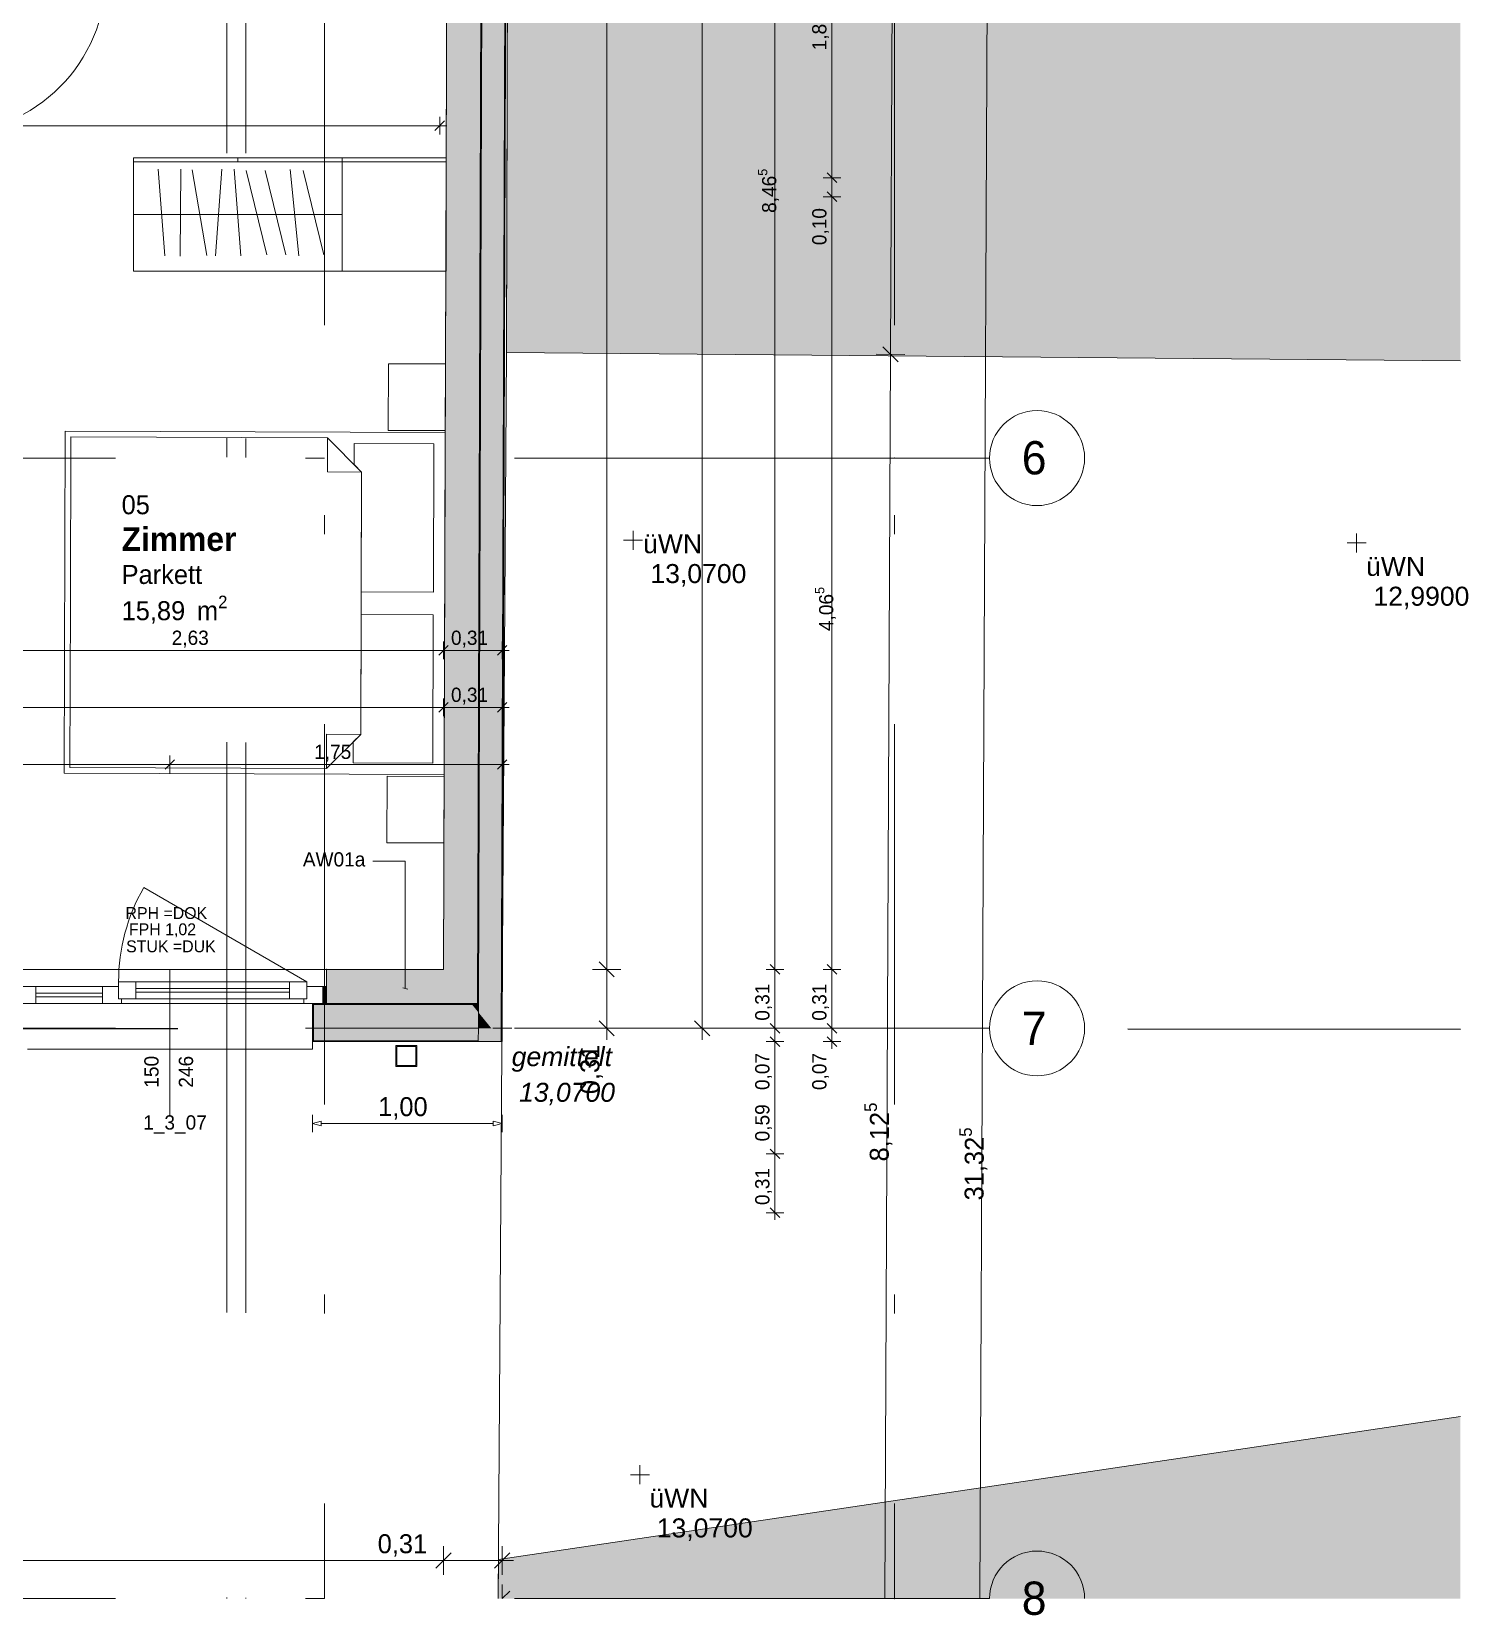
# Model space of a CAD drawing. Header units: metres. Extents: x -4 to 206, y -18 to 45.
# Drawn here: x 16.46 to 24.02, y -18.09 to -9.76 of the extents above; entities that cross this region are included whole.
import ezdxf

# ---------------------------------------------------------------- set-up
doc = ezdxf.new("R2010")
doc.units = ezdxf.units.M
doc.header["$MEASUREMENT"] = 0
for name, pattern in [('Achse', [0.004, 0.002, -0.001, 0, -0.001]), ('Baufluchtlinie', [0.013, 0.008, -0.005]), ('Schnittlinie', [0.006, 0.003, -0.0015, 0, -0.0015]), ('Strichlinie eng', [0.002, 0.0015, -0.0005]), ('Untersicht', [0.001, 0.0005, -0.0005])]:
    doc.linetypes.add(name, pattern=pattern)
for name, color, linetype in [('3._3.Stock PP STG1_1_000 Achsraster', 7, 'Continuous'), ('3._3.Stock PP STG1_1_110 Wand Aussen', 7, 'Continuous'), ('3._3.Stock PP STG1_1_130 Wand Innen', 7, 'Continuous'), ('3._3.Stock PP STG1_1_210 Decke', 7, 'Continuous'), ('3._3.Stock PP STG1_1_220 Bodenaufbau', 7, 'Continuous'), ('3._3.Stock PP STG1_1_510 Möblierung', 7, 'Continuous'), ('3._3.Stock PP STG1_1_611 Entwässerung', 7, 'Continuous'), ('3._3.Stock PP STG1_1_725 Nachbarbebauung', 7, 'Continuous'), ('3._3.Stock PP STG1_1_810 Raum', 7, 'Continuous'), ('3._3.Stock PP STG1_1_851 Marker Schnitt', 7, 'Continuous'), ('3._3.Stock PP STG1_1_910 Allgemein Lageplan Höhen', 7, 'Continuous'), ('3._3.Stock PP STG1_1_915 Allgemein Beschriftung.x', 7, 'Continuous'), ('3._3.Stock PP STG1_1_950 Polierplan Bemaßung', 7, 'Continuous'), ('3._3.Stock PP STG1_1_970 Brandschutz', 7, 'Continuous'), ('3._3.Stock PP STG1_1_Neubau_840 Baulinien', 7, 'Continuous')]:
    doc.layers.add(name, color=color, linetype=linetype)
doc.styles.add('ERSTELLTER_STIL_1', font='arial.ttf')
doc.styles.add('ERSTELLTER_STIL_2', font='')
doc.styles.add('ERSTELLTER_STIL_3', font='arialbi.ttf')
doc.styles.add('ERSTELLTER_STIL_6', font='')
doc.styles.get('ERSTELLTER_STIL_2').set_extended_font_data('Eurostile')
doc.styles.get('ERSTELLTER_STIL_6').set_extended_font_data('Eurostile', bold=True)
doc.linetypes.add('Grenze Grundstück', pattern='A,0,[1,415_260415_PP_VA_1_6 3 St1.Shx,S=0.00031746,R=0,X=0,Y=0],-0.04,0', length=0.04)

msp = doc.modelspace()

# ---------------------------------------------------------------- hatches: boundary and pattern name
at = {"layer": '3._3.Stock PP STG1_1_110 Wand Aussen', "linetype": 'Continuous', "lineweight": 13, "true_color": 0xff6400}
for points in [[(18.9298, -15.0639), (18.9802, 0.0639), (18.8598, -0.0832), (18.8103, -14.9168)], [(17.9911, -14.78), (17.9911, -14.87), (18.0111, -14.87), (18.0111, -14.78)], [(17.9411, -15), (18.8094, -15), (18.8097, -14.916), (18.7764, -14.875), (17.9411, -14.875)], [(18.7764, -14.875), (18.8053, -14.9106), (18.8054, -14.875)], [(18.8054, -14.875), (18.8053, -14.9106), (18.8103, -14.9168), (18.8104, -14.875)], [(18.8094, -15), (18.8779, -15), (18.8097, -14.916)], [(18.8094, -15), (17.9411, -15), (17.9411, -15.065), (18.8092, -15.065)], [(18.9288, -15.0626), (18.8779, -15), (18.8094, -15), (18.8092, -15.065), (18.9288, -15.065)], [(18.9288, -15.065), (18.8092, -15.065), (18.8092, -15.07), (18.9288, -15.07)]]:
    msp.add_hatch(color=30, dxfattribs=at).paths.add_polyline_path(points)
at = {"layer": '3._3.Stock PP STG1_1_110 Wand Aussen', "linetype": 'Continuous', "lineweight": 0, "true_color": 0x373737}
for points in [[(18.8546, -0.13), (18.8055, -14.87), (18.8105, -14.87), (18.8596, -0.13)], [(17.9411, -14.875), (18.7764, -14.875), (18.7723, -14.87), (17.9411, -14.87)], [(18.7723, -14.87), (18.7764, -14.875), (18.8054, -14.875), (18.8055, -14.87)], [(18.8055, -14.87), (18.8054, -14.875), (18.8104, -14.875), (18.8105, -14.87)]]:
    msp.add_hatch(color=250, dxfattribs=at).paths.add_polyline_path(points)
at = {"layer": '3._3.Stock PP STG1_1_110 Wand Aussen', "linetype": 'Continuous', "lineweight": 13, "true_color": 0x3f7f02}
for points in [[(18.6261, -14.69), (18.8061, -14.69), (18.854, -0.31), (18.674, -0.31)], [(18.0111, -14.78), (18.0111, -14.87), (18.6255, -14.87), (18.6261, -14.69), (18.0111, -14.69)], [(18.6261, -14.69), (18.6255, -14.87), (18.7723, -14.87)], [(18.6261, -14.69), (18.7723, -14.87), (18.8055, -14.87), (18.8061, -14.69)]]:
    msp.add_hatch(color=76, dxfattribs=at).paths.add_polyline_path(points)
at = {"layer": '3._3.Stock PP STG1_1_725 Nachbarbebauung', "linetype": 'Continuous', "lineweight": 0, "true_color": 0x1f1f1f}
for points in [[(18.9876, -0.0005), (18.958, -11.4452), (23.9775, -11.4875), (23.9775, -0.0046)], [(18.914, -18), (23.9775, -18), (23.9775, -17.0417), (18.9154, -17.7942)]]:
    msp.add_hatch(color=250, dxfattribs=at).paths.add_polyline_path(points)

# ---------------------------------------------------------------- linework, layer by layer
at = {"layer": '3._3.Stock PP STG1_1_000 Achsraster', "color": 5, "linetype": 'Achse', "lineweight": 0, "ltscale": 1000}
for p, q in [((18, 3), (18, -18)), ((21, 3), (21, -18)), ((-1.5, -12), (21, -12)), ((21, -12), (21.5, -12)), ((-1.5, -15), (21, -15)), ((21, -15), (21.5, -15)), ((-1.5, -18), (21, -18)), ((21, -18), (21.5, -18))]:
    msp.add_line(p, q, dxfattribs=at)
at = {"layer": '3._3.Stock PP STG1_1_000 Achsraster', "color": 5, "linetype": 'Continuous', "lineweight": 0, "ltscale": 1000}
for centre in [(21.75, -12), (21.75, -15)]:
    msp.add_circle(centre, 0.25, dxfattribs=at)
msp.add_arc((21.75, -18), 0.25, 0, 180, dxfattribs=at)
at = {"layer": '3._3.Stock PP STG1_1_000 Achsraster', "color": 5, "linetype": 'Achse', "lineweight": 0, "ltscale": 1000}
for p in [(21, -12), (21, -12), (21, -15), (21, -15), (21, -18), (21, -18)]:
    msp.add_point(p, dxfattribs=at)
at = {"layer": '3._3.Stock PP STG1_1_110 Wand Aussen', "color": 7, "linetype": 'Continuous', "lineweight": 13, "ltscale": 1000}
for p, q in [((18.9298, -15.0639), (18.9802, 0.0639)), ((18.8105, -14.87), (18.8596, -0.13)), ((18.0111, -14.69), (16.3611, -14.69)), ((17.1861, -15.4591), (17.1861, -14.69)), ((16.4811, -14.78), (16.3811, -14.78)), ((16.8311, -14.78), (16.4811, -14.78)), ((16.4811, -14.87), (16.4811, -14.78)), ((16.8311, -14.815), (16.4811, -14.815)), ((16.8811, -14.78), (16.8311, -14.78)), ((16.8311, -14.78), (16.8311, -14.87)), ((16.9161, -14.78), (16.8811, -14.78)), ((17.0061, -14.755), (16.9161, -14.755)), ((16.9161, -14.755), (16.9161, -14.845)), ((16.9161, -14.845), (16.9161, -14.78)), ((17.8161, -14.755), (17.0061, -14.755)), ((17.0061, -14.845), (17.0061, -14.755)), ((17.8161, -14.79), (17.0061, -14.79)), ((17.0061, -14.81), (17.8161, -14.81)), ((17.9061, -14.755), (17.8161, -14.755)), ((17.8161, -14.755), (17.8161, -14.845)), ((17.9061, -14.845), (17.9061, -14.755)), ((17.9911, -14.78), (17.9061, -14.78)), ((17.9061, -14.78), (17.9061, -14.845)), ((17.9911, -14.87), (17.9911, -14.78)), ((16.3811, -14.87), (16.4811, -14.87)), ((16.4811, -14.835), (16.8311, -14.835)), ((16.4811, -14.87), (16.8311, -14.87)), ((16.8311, -14.87), (16.8811, -14.87)), ((16.8811, -14.87), (16.9311, -14.87)), ((16.9311, -14.845), (16.9161, -14.845)), ((16.9161, -14.845), (17.0061, -14.845)), ((16.9311, -14.87), (16.9311, -14.845)), ((16.9311, -14.87), (17.8911, -14.87)), ((17.0061, -14.845), (17.8161, -14.845)), ((17.8161, -14.845), (17.9061, -14.845)), ((17.9061, -14.845), (17.8911, -14.845)), ((17.8911, -14.845), (17.8911, -14.87)), ((17.8911, -14.87), (17.9911, -14.87)), ((17.9361, -14.875), (17.9361, -14.87)), ((17.9411, -14.87), (17.9361, -14.87)), ((17.9411, -14.87), (17.9361, -14.87)), ((17.9411, -14.87), (17.9361, -14.87)), ((17.9361, -14.875), (17.9361, -14.87)), ((17.9361, -15), (17.9361, -14.875)), ((17.9361, -15), (17.9361, -14.875)), ((17.9411, -15.065), (17.9411, -14.87)), ((17.9411, -14.875), (18.7764, -14.875)), ((18.7764, -14.875), (18.8054, -14.875)), ((18.8054, -14.875), (18.8104, -14.875)), ((18.8054, -14.875), (18.8104, -14.875)), ((18.8103, -14.9168), (18.8104, -14.875)), ((18.8103, -14.9168), (18.8104, -14.875)), ((18.8104, -14.875), (18.8105, -14.87)), ((18.8097, -14.916), (18.8094, -15)), ((18.8097, -14.916), (18.8094, -15)), ((17.9361, -15.065), (17.9361, -15)), ((17.9361, -15.065), (17.9361, -15)), ((17.9361, -15.07), (17.9361, -15.065)), ((17.9361, -15.07), (17.9361, -15.065)), ((17.9411, -15.07), (17.9361, -15.07)), ((17.9361, -15.07), (17.9361, -15.11)), ((17.9411, -15.065), (18.8092, -15.065)), ((18.8094, -15), (18.8092, -15.065)), ((18.8094, -15), (18.8092, -15.065)), ((18.8092, -15.065), (18.8092, -15.07)), ((18.8092, -15.065), (18.8092, -15.07)), ((18.9288, -15.0626), (18.9288, -15.065)), ((18.9288, -15.065), (18.9288, -15.07)), ((17.9361, -15.11), (16.4361, -15.11))]:
    msp.add_line(p, q, dxfattribs=at)
at = {"layer": '3._3.Stock PP STG1_1_110 Wand Aussen', "color": 7, "linetype": 'Continuous', "lineweight": 18, "ltscale": 1000}
for p, q in [((18.8061, -14.69), (18.854, -0.31)), ((18.0111, -14.78), (18.0111, -14.69)), ((18.0111, -14.78), (18.0111, -14.69)), ((18.8055, -14.87), (18.8061, -14.69)), ((18.0111, -14.87), (18.0111, -14.78)), ((18.0111, -14.87), (18.0111, -14.78)), ((18.0111, -14.87), (18.0111, -14.78)), ((18.0111, -14.87), (17.9411, -14.87)), ((18.0111, -14.87), (17.9411, -14.87)), ((18.0111, -14.87), (17.9411, -14.87)), ((18.0111, -14.87), (18.6255, -14.87)), ((18.6255, -14.87), (18.7723, -14.87)), ((18.6255, -14.87), (18.7723, -14.87)), ((18.7723, -14.87), (18.8055, -14.87)), ((18.7723, -14.87), (18.8055, -14.87))]:
    msp.add_line(p, q, dxfattribs=at)
at = {"layer": '3._3.Stock PP STG1_1_110 Wand Aussen', "color": 8, "linetype": 'Strichlinie eng', "lineweight": 0, "ltscale": 1000}
msp.add_line((17.9061, -14.755), (17.0488, -14.26), dxfattribs=at)
at = {"layer": '3._3.Stock PP STG1_1_110 Wand Aussen', "color": 1, "linetype": 'Baufluchtlinie', "lineweight": 0, "ltscale": 1000}
msp.add_line((17.9411, -15), (18.8094, -15), dxfattribs=at)
at = {"layer": '3._3.Stock PP STG1_1_110 Wand Aussen', "color": 7, "linetype": 'Continuous', "lineweight": 13, "ltscale": 1000, "flags": 128}
for points in [[(18.9348, -15.07), (18.9853, 0.07)], [(17.9411, -15.07), (18.8098, -15.07)], [(18.9298, -15.07), (18.8098, -15.07)], [(18.9348, -15.07), (18.9298, -15.07)]]:
    msp.add_lwpolyline(points, dxfattribs=at)
at = {"layer": '3._3.Stock PP STG1_1_110 Wand Aussen', "color": 7, "linetype": 'Continuous', "lineweight": 18, "ltscale": 1000, "flags": 128}
for points in [[(18.6543, -6.225), (18.6261, -14.69)], [(18.6261, -14.69), (18.0111, -14.69)]]:
    msp.add_lwpolyline(points, dxfattribs=at)
at = {"layer": '3._3.Stock PP STG1_1_110 Wand Aussen', "color": 7, "linetype": 'Continuous', "lineweight": 13, "ltscale": 1000, "flags": 128}
msp.add_lwpolyline([(17.9911, -14.78), (18.0111, -14.78), (18.0111, -14.87), (17.9911, -14.87)], close=True, dxfattribs=at)
at = {"layer": '3._3.Stock PP STG1_1_110 Wand Aussen', "color": 8, "linetype": 'Strichlinie eng', "lineweight": 0, "ltscale": 1000}
msp.add_arc((17.9061, -14.755), 0.99, 150, 180, dxfattribs=at)
at = {"layer": '3._3.Stock PP STG1_1_110 Wand Aussen', "color": 7, "linetype": 'Continuous', "lineweight": 13, "ltscale": 1000}
msp.add_point((18.0111, -14.69), dxfattribs=at)
at = {"layer": '3._3.Stock PP STG1_1_130 Wand Innen', "color": 7, "linetype": 'Continuous', "lineweight": 13, "ltscale": 1000}
msp.add_arc((16.02, -9.4608), 0.83, 270, 0, dxfattribs=at)
at = {"layer": '3._3.Stock PP STG1_1_210 Decke', "color": 7, "linetype": 'Continuous', "lineweight": 13, "ltscale": 1000, "true_color": 0xf4f4f4, "flags": 128}
msp.add_lwpolyline([(3.625, -0.13), (0.1305, -0.13), (0.1845, -14.87), (5.505, -14.87), (5.505, -15.84), (13.475, -15.84), (13.475, -14.87), (18.8055, -14.87), (18.8546, -0.13), (15.325, -0.13), (15.325, -0.53), (12.96, -0.53), (12.96, 0.67), (6.02, 0.67), (6.02, -0.53), (3.625, -0.53)], close=True, dxfattribs=at)
msp.add_lwpolyline([(3.625, -0.13), (0.1305, -0.13), (0.1845, -14.87), (5.505, -14.87), (5.505, -15.84), (13.475, -15.84), (13.475, -14.87), (18.8055, -14.87), (18.8546, -0.13), (15.325, -0.13), (15.325, -0.53), (12.96, -0.53), (12.96, 0.67), (6.02, 0.67), (6.02, -0.53), (3.625, -0.53)], close=True, dxfattribs=at)
msp.add_lwpolyline([(3.625, -0.13), (0.1305, -0.13), (0.1845, -14.87), (5.505, -14.87), (5.505, -15.84), (13.475, -15.84), (13.475, -14.87), (18.8055, -14.87), (18.8546, -0.13), (15.325, -0.13), (15.325, -0.53), (12.96, -0.53), (12.96, 0.67), (6.02, 0.67), (6.02, -0.53), (3.625, -0.53)], close=True, dxfattribs=at)
at = {"layer": '3._3.Stock PP STG1_1_220 Bodenaufbau', "color": 7, "linetype": 'Continuous', "lineweight": 13, "ltscale": 1000, "true_color": 0xf4f4f4, "flags": 128}
msp.add_lwpolyline([(3.445, -0.31), (0.3111, -0.31), (0.3639, -14.69), (5.685, -14.69), (5.685, -15.66), (13.295, -15.66), (13.295, -14.69), (18.6261, -14.69), (18.674, -0.31), (15.505, -0.31), (15.505, -0.71), (12.78, -0.71), (12.78, 0.49), (6.2, 0.49), (6.2, -0.71), (3.445, -0.71)], close=True, dxfattribs=at)
at = {"layer": '3._3.Stock PP STG1_1_510 Möblierung', "color": 8, "linetype": 'Continuous', "lineweight": 13, "ltscale": 1000, "true_color": 0x7e7f7f}
for p, q in [((18.6405, -10.4408), (16.995, -10.4408)), ((17.1244, -10.4806), (17.1595, -10.9367)), ((17.243, -10.4799), (17.241, -10.9374)), ((17.3027, -10.4833), (17.3813, -10.934)), ((17.4586, -10.4805), (17.4254, -10.9368)), ((17.5239, -10.4806), (17.56, -10.9367)), ((17.5435, -10.4208), (17.5435, -10.4408)), ((17.5869, -10.4866), (17.697, -10.9307)), ((17.6881, -10.4863), (17.7958, -10.931)), ((17.8199, -10.481), (17.8641, -10.9363)), ((17.8879, -10.4864), (17.9961, -10.9309)), ((18.092, -10.4208), (18.092, -10.4408)), ((18.092, -10.4208), (18.092, -11.0165)), ((18.6405, -10.4208), (18.6405, -10.4408)), ((18.092, -10.7186), (16.995, -10.7186)), ((18.3357, -11.854), (18.3368, -11.504)), ((18.3368, -11.504), (18.6368, -11.505)), ((18.6368, -11.505), (18.6357, -11.855)), ((16.6357, -11.8583), (16.6297, -13.6583)), ((18.6356, -11.865), (16.6357, -11.8583)), ((16.6656, -11.8884), (16.6627, -12.7584)), ((18.0155, -11.8929), (16.6656, -11.8884)), ((18.0155, -11.8929), (18.0149, -12.0729)), ((18.1949, -12.0735), (18.0155, -11.8929)), ((18.6357, -11.855), (18.3357, -11.854)), ((18.6296, -13.665), (18.6356, -11.865)), ((18.1949, -12.0735), (18.0149, -12.0729)), ((18.1926, -12.7635), (18.1949, -12.0735)), ((16.6627, -12.7584), (16.6598, -13.6284)), ((18.1903, -13.4535), (18.1926, -12.7635)), ((18.0097, -13.6329), (18.0103, -13.4529)), ((18.0097, -13.6329), (18.1903, -13.4535)), ((18.1903, -13.4535), (18.0103, -13.4529)), ((16.6297, -13.6583), (18.6296, -13.665)), ((16.6598, -13.6284), (18.0097, -13.6329)), ((18.3284, -14.024), (18.3296, -13.674)), ((18.3296, -13.674), (18.6296, -13.675)), ((18.6296, -13.675), (18.6284, -14.025)), ((18.6284, -14.025), (18.3284, -14.024))]:
    msp.add_line(p, q, dxfattribs=at)
at = {"layer": '3._3.Stock PP STG1_1_510 Möblierung', "color": 8, "linetype": 'Continuous', "lineweight": 13, "ltscale": 1000, "true_color": 0x7e7f7f, "flags": 128}
for points in [[(18.6405, -10.4208), (16.995, -10.4208), (16.995, -11.0165), (18.6405, -11.0165)], [(18.1928, -12.7035), (18.5728, -12.7048), (18.5754, -11.9248), (18.1554, -11.9234), (18.1551, -12.0334), (18.1949, -12.0735)], [(18.1903, -13.4535), (18.1502, -13.4934), (18.1498, -13.6034), (18.5698, -13.6048), (18.5724, -12.8248), (18.1924, -12.8235)]]:
    msp.add_lwpolyline(points, close=True, dxfattribs=at)
at = {"layer": '3._3.Stock PP STG1_1_611 Entwässerung', "color": 171, "linetype": 'Continuous', "lineweight": 13, "ltscale": 1000, "true_color": 0x6c6cff, "flags": 128}
for points in [[(18.375, -15.2), (18.485, -15.2), (18.485, -15.09), (18.375, -15.09)], [(18.38, -15.095), (18.48, -15.095), (18.48, -15.195), (18.38, -15.195)]]:
    msp.add_lwpolyline(points, close=True, dxfattribs=at)
at = {"layer": '3._3.Stock PP STG1_1_611 Entwässerung', "color": 171, "linetype": 'Untersicht', "lineweight": 13, "ltscale": 1000, "true_color": 0x6c6cff, "flags": 128}
for points in [[(18.375, -15.2), (18.485, -15.2), (18.485, -15.09), (18.375, -15.09)], [(18.38, -15.095), (18.48, -15.095), (18.48, -15.195), (18.38, -15.195)]]:
    msp.add_lwpolyline(points, close=True, dxfattribs=at)
at = {"layer": '3._3.Stock PP STG1_1_725 Nachbarbebauung', "color": 8, "linetype": 'Continuous', "lineweight": 13, "ltscale": 1000, "flags": 128}
for points in [[(23.9775, -0.0046), (18.9876, -0.0005), (18.958, -11.4452), (23.9775, -11.4875)], [(23.9775, -17.0417), (18.9154, -17.7942), (18.914, -18)]]:
    msp.add_lwpolyline(points, dxfattribs=at)
at = {"layer": '3._3.Stock PP STG1_1_851 Marker Schnitt', "color": 7, "linetype": 'Schnittlinie', "lineweight": 13, "ltscale": 1000}
for p, q in [((17.4851, 4.805), (17.4851, -18)), ((17.5851, 4.8037), (17.5851, -18))]:
    msp.add_line(p, q, dxfattribs=at)
at = {"layer": '3._3.Stock PP STG1_1_910 Allgemein Lageplan Höhen', "color": 7, "linetype": 'Continuous', "lineweight": 13, "ltscale": 1000}
for p, q in [((19.6241, -12.4825), (19.6241, -12.3825)), ((23.4314, -12.4967), (23.4314, -12.3967)), ((19.5741, -12.4325), (19.6741, -12.4325)), ((23.3814, -12.4467), (23.4814, -12.4467)), ((18.935, -15.05), (18.935, -14.95)), ((18.885, -15), (18.985, -15)), ((19.6596, -17.3983), (19.6596, -17.2983)), ((19.6096, -17.3483), (19.7096, -17.3483))]:
    msp.add_line(p, q, dxfattribs=at)
at = {"layer": '3._3.Stock PP STG1_1_915 Allgemein Beschriftung.x', "color": 7, "linetype": 'Continuous', "lineweight": 13, "ltscale": 1000}
for p, q in [((18.425, -14.121), (18.2546, -14.121)), ((18.425, -14.7909), (18.425, -14.121)), ((18.4125, -14.7876), (18.4375, -14.7943))]:
    msp.add_line(p, q, dxfattribs=at)
at = {"layer": '3._3.Stock PP STG1_1_950 Polierplan Bemaßung', "color": 1, "linetype": 'Continuous', "lineweight": 13, "ltscale": 1000, "true_color": 0xfb0106}
for p, q in [((19.987, -15), (19.987, 0)), ((21.029, -0.0103), (20.9782, -11.4541)), ((21.529, -0.0125), (21.4492, -18)), ((21.0181, -11.4943), (20.9384, -11.4139)), ((20.9032, -11.4538), (21.0532, -11.4544)), ((20.9782, -11.4541), (20.9492, -18)), ((19.947, -14.96), (20.027, -15.04)), ((20.062, -15), (19.912, -15)), ((19.987, -15.06), (19.987, -15)), ((18.935, -18), (18.935, -17.9256)), ((18.9356, -18), (18.975, -17.9606))]:
    msp.add_line(p, q, dxfattribs=at)
at = {"layer": '3._3.Stock PP STG1_1_950 Polierplan Bemaßung', "color": 7, "linetype": 'Continuous', "lineweight": 13, "ltscale": 1000}
for p, q in [((19.485, -14.69), (19.485, -0.31)), ((20.3703, -14.69), (20.3703, -6.225)), ((20.6703, -10.525), (20.6703, -8.725)), ((18.5811, -10.2764), (18.6311, -10.2264)), ((18.6061, -10.2983), (18.6061, -10.2045)), ((9.685, -10.2514), (18.6061, -10.2514)), ((18.6061, -10.2514), (18.6436, -10.2514)), ((20.7172, -10.525), (20.6234, -10.525)), ((20.6453, -10.5), (20.6953, -10.55)), ((20.6703, -10.625), (20.6703, -10.525)), ((20.7172, -10.625), (20.6234, -10.625)), ((20.6453, -10.6), (20.6953, -10.65)), ((20.6703, -14.69), (20.6703, -10.625)), ((18.6511, -12.9867), (18.6011, -13.0367)), ((18.6261, -13.0586), (18.6261, -12.9648)), ((18.9098, -13.0367), (18.9598, -12.9867)), ((18.9348, -13.0586), (18.9348, -12.9648)), ((15.995, -13.0117), (18.6261, -13.0117)), ((18.6261, -13.0117), (18.9348, -13.0117)), ((18.9348, -13.0117), (18.9723, -13.0117)), ((13.605, -13.3117), (18.6261, -13.3117)), ((18.6511, -13.2867), (18.6011, -13.3367)), ((18.6261, -13.3586), (18.6261, -13.2648)), ((18.6261, -13.3117), (18.9348, -13.3117)), ((18.9098, -13.3367), (18.9598, -13.2867)), ((18.9348, -13.3586), (18.9348, -13.2648)), ((18.9348, -13.3117), (18.9723, -13.3117)), ((17.1861, -13.6586), (17.1861, -13.5648)), ((18.9348, -13.6586), (18.9348, -13.5648)), ((14.715, -13.6117), (17.1861, -13.6117)), ((17.2111, -13.5867), (17.1611, -13.6367)), ((17.1861, -13.6117), (18.9348, -13.6117)), ((18.9098, -13.6367), (18.9598, -13.5867)), ((18.9348, -13.6117), (18.9723, -13.6117)), ((19.445, -14.65), (19.525, -14.73)), ((19.56, -14.69), (19.41, -14.69)), ((19.485, -15), (19.485, -14.69)), ((20.4172, -14.69), (20.3234, -14.69)), ((20.3453, -14.665), (20.3953, -14.715)), ((20.3703, -15), (20.3703, -14.69)), ((20.7172, -14.69), (20.6234, -14.69)), ((20.6453, -14.665), (20.6953, -14.715)), ((20.6703, -15), (20.6703, -14.69)), ((19.445, -14.96), (19.525, -15.04)), ((20.3453, -14.975), (20.3953, -15.025)), ((20.6453, -14.975), (20.6953, -15.025)), ((19.56, -15), (19.41, -15)), ((19.485, -15.06), (19.485, -15)), ((20.4172, -15), (20.3234, -15)), ((20.4172, -15.07), (20.3234, -15.07)), ((20.3453, -15.045), (20.3953, -15.095)), ((20.3703, -15.07), (20.3703, -15)), ((20.3703, -15.66), (20.3703, -15.07)), ((20.7172, -15), (20.6234, -15)), ((20.7172, -15.07), (20.6234, -15.07)), ((20.6453, -15.045), (20.6953, -15.095)), ((20.6703, -15.07), (20.6703, -15)), ((20.6703, -15.1075), (20.6703, -15.07)), ((20.4172, -15.66), (20.3234, -15.66)), ((20.3453, -15.635), (20.3953, -15.685)), ((20.3703, -15.97), (20.3703, -15.66)), ((20.4172, -15.97), (20.3234, -15.97)), ((20.3453, -15.945), (20.3953, -15.995)), ((20.3703, -16.0075), (20.3703, -15.97)), ((18.6261, -17.8752), (18.6261, -17.7252)), ((18.935, -17.8752), (18.935, -17.7252)), ((13.605, -17.8002), (18.6261, -17.8002)), ((18.6661, -17.7602), (18.5861, -17.8402)), ((18.6261, -17.8002), (18.935, -17.8002)), ((18.895, -17.8402), (18.975, -17.7602)), ((18.935, -17.8002), (18.995, -17.8002))]:
    msp.add_line(p, q, dxfattribs=at)
at = {"layer": '3._3.Stock PP STG1_1_970 Brandschutz', "color": 16, "linetype": 'Continuous', "lineweight": 13, "ltscale": 1000, "true_color": 0x7e0000}
for p, q in [((17.9361, -15.5459), (17.9361, -15.4553)), ((17.9361, -15.5006), (17.9828, -15.4881)), ((17.9828, -15.4881), (17.9828, -15.5131)), ((18.8881, -15.5131), (18.8881, -15.4881)), ((18.9348, -15.5006), (18.8881, -15.4881)), ((18.9348, -15.5459), (18.9348, -15.4553)), ((17.9361, -15.5006), (17.9828, -15.5131)), ((17.9828, -15.5006), (18.8881, -15.5006)), ((18.9348, -15.5006), (18.8881, -15.5131))]:
    msp.add_line(p, q, dxfattribs=at)
at = {"layer": '3._3.Stock PP STG1_1_Neubau_840 Baulinien', "color": 76, "linetype": 'Grenze Grundstück', "lineweight": 13, "ltscale": 1000, "true_color": 0x3f7f02, "flags": 128}
msp.add_lwpolyline([(0.0591, -18), (0.0564, -12.2031), (0, -0.0002), (18.985, -0.0012), (18.958, -11.4452), (18.914, -18)], dxfattribs=at)
at = {"layer": '3._3.Stock PP STG1_1_Neubau_840 Baulinien', "color": 1, "linetype": 'Baufluchtlinie', "lineweight": 25, "ltscale": 1000, "true_color": 0xfb0106, "flags": 128}
msp.add_lwpolyline([(-3.7725, -14.9786), (0, -15), (18.9876, -15.0005), (23.9775, -15.0046)], dxfattribs=at)

# ---------------------------------------------------------------- texts
at = {"layer": '3._3.Stock PP STG1_1_000 Achsraster', "color": 5, "linetype": 'Continuous', "lineweight": 0, "char_height": 0.175, "attachment_point": 1, "style": 'ERSTELLTER_STIL_2'}
for s, insert in [('\\A1;{\\pql;\\pt0;\\fEurostile|b0|i0|c0|p0;\\W1.000000;6}', (21.6695, -11.9107)), ('\\A1;{\\pql;\\pt0;\\fEurostile|b0|i0|c0|p0;\\W1.000000;7}', (21.6695, -14.9125)), ('\\A1;{\\pql;\\pt0;\\fEurostile|b0|i0|c0|p0;\\W1.000000;8}', (21.6695, -17.9107))]:
    msp.add_mtext(s, dxfattribs=dict(at, insert=insert))
at = {"layer": '3._3.Stock PP STG1_1_110 Wand Aussen', "color": 7, "linetype": 'Continuous', "lineweight": 13, "attachment_point": 9, "style": 'ERSTELLTER_STIL_2'}
for s, insert, char_height in [('\\A1;{\\pqr;\\pt0;\\fEurostile|b0|i0|c0|p0;\\W1.000000;RPH =DOK}', (17.3822, -14.4258), 0.0625), ('\\A1;{\\pqr;\\pt0;\\fEurostile|b0|i0|c0|p0;\\W1.000000;FPH 1,02}', (17.3237, -14.5219), 0.0625), ('\\A1;{\\pqr;\\pt0;\\fEurostile|b0|i0|c0|p0;\\W1.000000;STUK =DUK}', (17.4271, -14.6008), 0.0625), ('\\A1;{\\pqr;\\pt0;\\fEurostile|b0|i0|c0|p0;\\W1.000000;1_3_07}', (17.3804, -15.5543), 0.075)]:
    msp.add_mtext(s, dxfattribs=dict(at, insert=insert, char_height=char_height))
at = {"layer": '3._3.Stock PP STG1_1_110 Wand Aussen', "color": 7, "linetype": 'Continuous', "lineweight": 13, "char_height": 0.075, "attachment_point": 9, "rotation": 90, "style": 'ERSTELLTER_STIL_2'}
for s, insert in [('\\A1;{\\pqr;\\pt0;\\fEurostile|b0|i0|c0|p0;\\W1.000000;150}', (17.1275, -15.145)), ('\\A1;{\\pqr;\\pt0;\\fEurostile|b0|i0|c0|p0;\\W1.000000;246}', (17.3091, -15.145))]:
    msp.add_mtext(s, dxfattribs=dict(at, insert=insert))
at = {"layer": '3._3.Stock PP STG1_1_810 Raum', "color": 7, "linetype": 'Continuous', "lineweight": 13, "attachment_point": 1}
for s, insert, char_height, style in [('\\A1;{\\pql;\\pt0;\\fEurostile|b0|i0|c0|p0;\\W1.000000;05}', (16.9321, -12.1955), 0.1, 'ERSTELLTER_STIL_2'), ('\\A1;{\\pql;\\pt0;\\fEurostile|b1|i0|c0|p0;\\W1.000000;Zimmer}', (16.9321, -12.3637), 0.125, 'ERSTELLTER_STIL_6'), ('\\A1;{\\pql;\\pt0;\\fEurostile|b0|i0|c0|p0;\\W1.000000;Parkett}', (16.9321, -12.5622), 0.1, 'ERSTELLTER_STIL_2'), ('\\A1;{\\pql;\\pt0,0.05;\\fEurostile|b0|i0|c0|p0;\\W1.000000;15,89\\fEurostile|b0|i0|c0|p0;\\W1.000000;\\A1{\\H.66x;\\S^  ;}\\fEurostile|b0|i0|c0|p0;\\W1.000000; m\\fEurostile|b0|i0|c0|p0;\\W1.000000;\\A1{\\H.66x;\\S2^  ;}}', (16.9321, -12.7237), 0.1, 'ERSTELLTER_STIL_2')]:
    msp.add_mtext(s, dxfattribs=dict(at, insert=insert, char_height=char_height, style=style))
at = {"layer": '3._3.Stock PP STG1_1_910 Allgemein Lageplan Höhen', "color": 7, "linetype": 'Continuous', "lineweight": 13, "char_height": 0.1, "attachment_point": 1}
for s, insert, style in [('\\A1;{\\pql;\\fArial|b0|i0|c0|p0;\\W1.000000;üWN}', (19.6764, -12.4004), 'ERSTELLTER_STIL_1'), ('\\A1;{\\pql;\\fArial|b0|i0|c0|p0;\\W1.000000; 13,0700}', (19.6764, -12.5575), 'ERSTELLTER_STIL_1'), ('\\A1;{\\pql;\\fArial|b0|i0|c0|p0;\\W1.000000;üWN}', (23.4814, -12.5196), 'ERSTELLTER_STIL_1'), ('\\A1;{\\pql;\\fArial|b0|i0|c0|p0;\\W1.000000; 12,9900}', (23.4814, -12.6767), 'ERSTELLTER_STIL_1'), ('\\A1;{\\pql;\\fArial Italic|b0|i0|c0|p0;\\W1.000000;gemittelt}', (18.985, -15.0989), 'ERSTELLTER_STIL_3'), ('\\A1;{\\pql;\\fArial Italic|b0|i0|c0|p0;\\W1.000000; 13,0700}', (18.985, -15.2867), 'ERSTELLTER_STIL_3'), ('\\A1;{\\pql;\\fArial|b0|i0|c0|p0;\\W1.000000;üWN}', (19.7096, -17.4212), 'ERSTELLTER_STIL_1'), ('\\A1;{\\pql;\\fArial|b0|i0|c0|p0;\\W1.000000; 13,0700}', (19.7096, -17.5783), 'ERSTELLTER_STIL_1')]:
    msp.add_mtext(s, dxfattribs=dict(at, insert=insert, style=style))
at = {"layer": '3._3.Stock PP STG1_1_915 Allgemein Beschriftung.x', "color": 7, "linetype": 'Continuous', "lineweight": 13, "insert": (17.8859, -14.1116), "char_height": 0.075, "attachment_point": 4, "style": 'ERSTELLTER_STIL_2'}
msp.add_mtext('\\A1;{\\pql;\\fEurostile|b0|i0|c0|p0;\\W1.000000;AW01a}', dxfattribs=at)
at = {"layer": '3._3.Stock PP STG1_1_950 Polierplan Bemaßung', "color": 7, "linetype": 'Continuous', "lineweight": 13, "attachment_point": 7, "rotation": 90, "style": 'ERSTELLTER_STIL_2'}
for s, insert, char_height, width in [('\\A1;{\\pql;\\fEurostile|b0|i0|c0|p0;\\W1.000000;1,80}', (20.6553, -9.8548), 0.075, 0.22978), ('\\A1;{\\pql;\\fEurostile|b0|i0|c0|p0;\\W1.000000;0,10}', (20.6553, -10.8798), 0.075, 0.22978), ('\\A1;{\\pql;\\fEurostile|b0|i0|c0|p0;\\W1.000000;0,31}', (20.3553, -14.9599), 0.075, 0.22978), ('\\A1;{\\pql;\\fEurostile|b0|i0|c0|p0;\\W1.000000;0,31}', (20.6553, -14.9599), 0.075, 0.22978), ('\\A1;{\\pql;\\fEurostile|b0|i0|c0|p0;\\W1.000000;0,31}', (19.465, -15.3464), 0.1, 0.306373), ('\\A1;{\\pql;\\fEurostile|b0|i0|c0|p0;\\W1.000000;0,07}', (20.3553, -15.3248), 0.075, 0.22978), ('\\A1;{\\pql;\\fEurostile|b0|i0|c0|p0;\\W1.000000;0,07}', (20.6553, -15.3248), 0.075, 0.22978), ('\\A1;{\\pql;\\fEurostile|b0|i0|c0|p0;\\W1.000000;0,59}', (20.3553, -15.5948), 0.075, 0.22978), ('\\A1;{\\pql;\\fEurostile|b0|i0|c0|p0;\\W1.000000;0,31}', (20.3553, -15.9299), 0.075, 0.22978)]:
    msp.add_mtext(s, dxfattribs=dict(at, insert=insert, char_height=char_height, width=width))
at = {"layer": '3._3.Stock PP STG1_1_950 Polierplan Bemaßung', "color": 7, "linetype": 'Continuous', "lineweight": 13, "char_height": 0.075, "attachment_point": 7, "rotation": 90, "style": 'ERSTELLTER_STIL_2'}
for s, insert in [('\\A1;{\\pql;\\fEurostile|b0|i0|c0|p0;\\W1.000000;8,46\\fEurostile|b0|i0|c0|p0;\\W1.000000;\\A1{\\H.66x;\\S5^  ;}}', (20.3995, -10.71)), ('\\A1;{\\pql;\\fEurostile|b0|i0|c0|p0;\\W1.000000;4,06\\fEurostile|b0|i0|c0|p0;\\W1.000000;\\A1{\\H.66x;\\S5^  ;}}', (20.6995, -12.91))]:
    msp.add_mtext(s, dxfattribs=dict(at, insert=insert))
at = {"layer": '3._3.Stock PP STG1_1_950 Polierplan Bemaßung', "color": 7, "linetype": 'Continuous', "lineweight": 13, "attachment_point": 7, "style": 'ERSTELLTER_STIL_2'}
for s, insert, char_height, width in [('\\A1;{\\pql;\\fEurostile|b0|i0|c0|p0;\\W1.000000;2,63}', (17.1956, -12.9967), 0.075, 0.22978), ('\\A1;{\\pql;\\fEurostile|b0|i0|c0|p0;\\W1.000000;0,31}', (18.6655, -12.9967), 0.075, 0.22978), ('\\A1;{\\pql;\\fEurostile|b0|i0|c0|p0;\\W1.000000;0,31}', (18.6655, -13.2967), 0.075, 0.22978), ('\\A1;{\\pql;\\fEurostile|b0|i0|c0|p0;\\W1.000000;1,75}', (17.9456, -13.5967), 0.075, 0.22978), ('\\A1;{\\pql;\\fEurostile|b0|i0|c0|p0;\\W1.000000;0,31}', (18.2797, -17.7802), 0.1, 0.306373)]:
    msp.add_mtext(s, dxfattribs=dict(at, insert=insert, char_height=char_height, width=width))
at = {"layer": '3._3.Stock PP STG1_1_950 Polierplan Bemaßung', "color": 1, "linetype": 'Continuous', "lineweight": 13, "true_color": 0xfb0106, "char_height": 0.1, "attachment_point": 7, "rotation": 89.74578, "style": 'ERSTELLTER_STIL_2'}
for s, insert in [('\\A1;{\\pql;\\fEurostile|b0|i0|c0|p0;\\W1.000000;8,12\\fEurostile|b0|i0|c0|p0;\\W1.000000;\\A1{\\H.66x;\\S5^  ;}}', (20.9984, -15.7005)), ('\\A1;{\\pql;\\fEurostile|b0|i0|c0|p0;\\W1.000000;31,32\\fEurostile|b0|i0|c0|p0;\\W1.000000;\\A1{\\H.66x;\\S5^  ;}}', (21.4975, -15.9057))]:
    msp.add_mtext(s, dxfattribs=dict(at, insert=insert))
at = {"layer": '3._3.Stock PP STG1_1_970 Brandschutz', "color": 16, "linetype": 'Continuous', "lineweight": 13, "true_color": 0x7e0000, "insert": (18.2823, -15.4806), "char_height": 0.1, "width": 0.306373, "attachment_point": 7, "style": 'ERSTELLTER_STIL_2'}
msp.add_mtext('\\A1;{\\pql;\\fEurostile|b0|i0|c0|p0;\\W1.000000;1,00}', dxfattribs=at)

doc.saveas('drawing.dxf')
